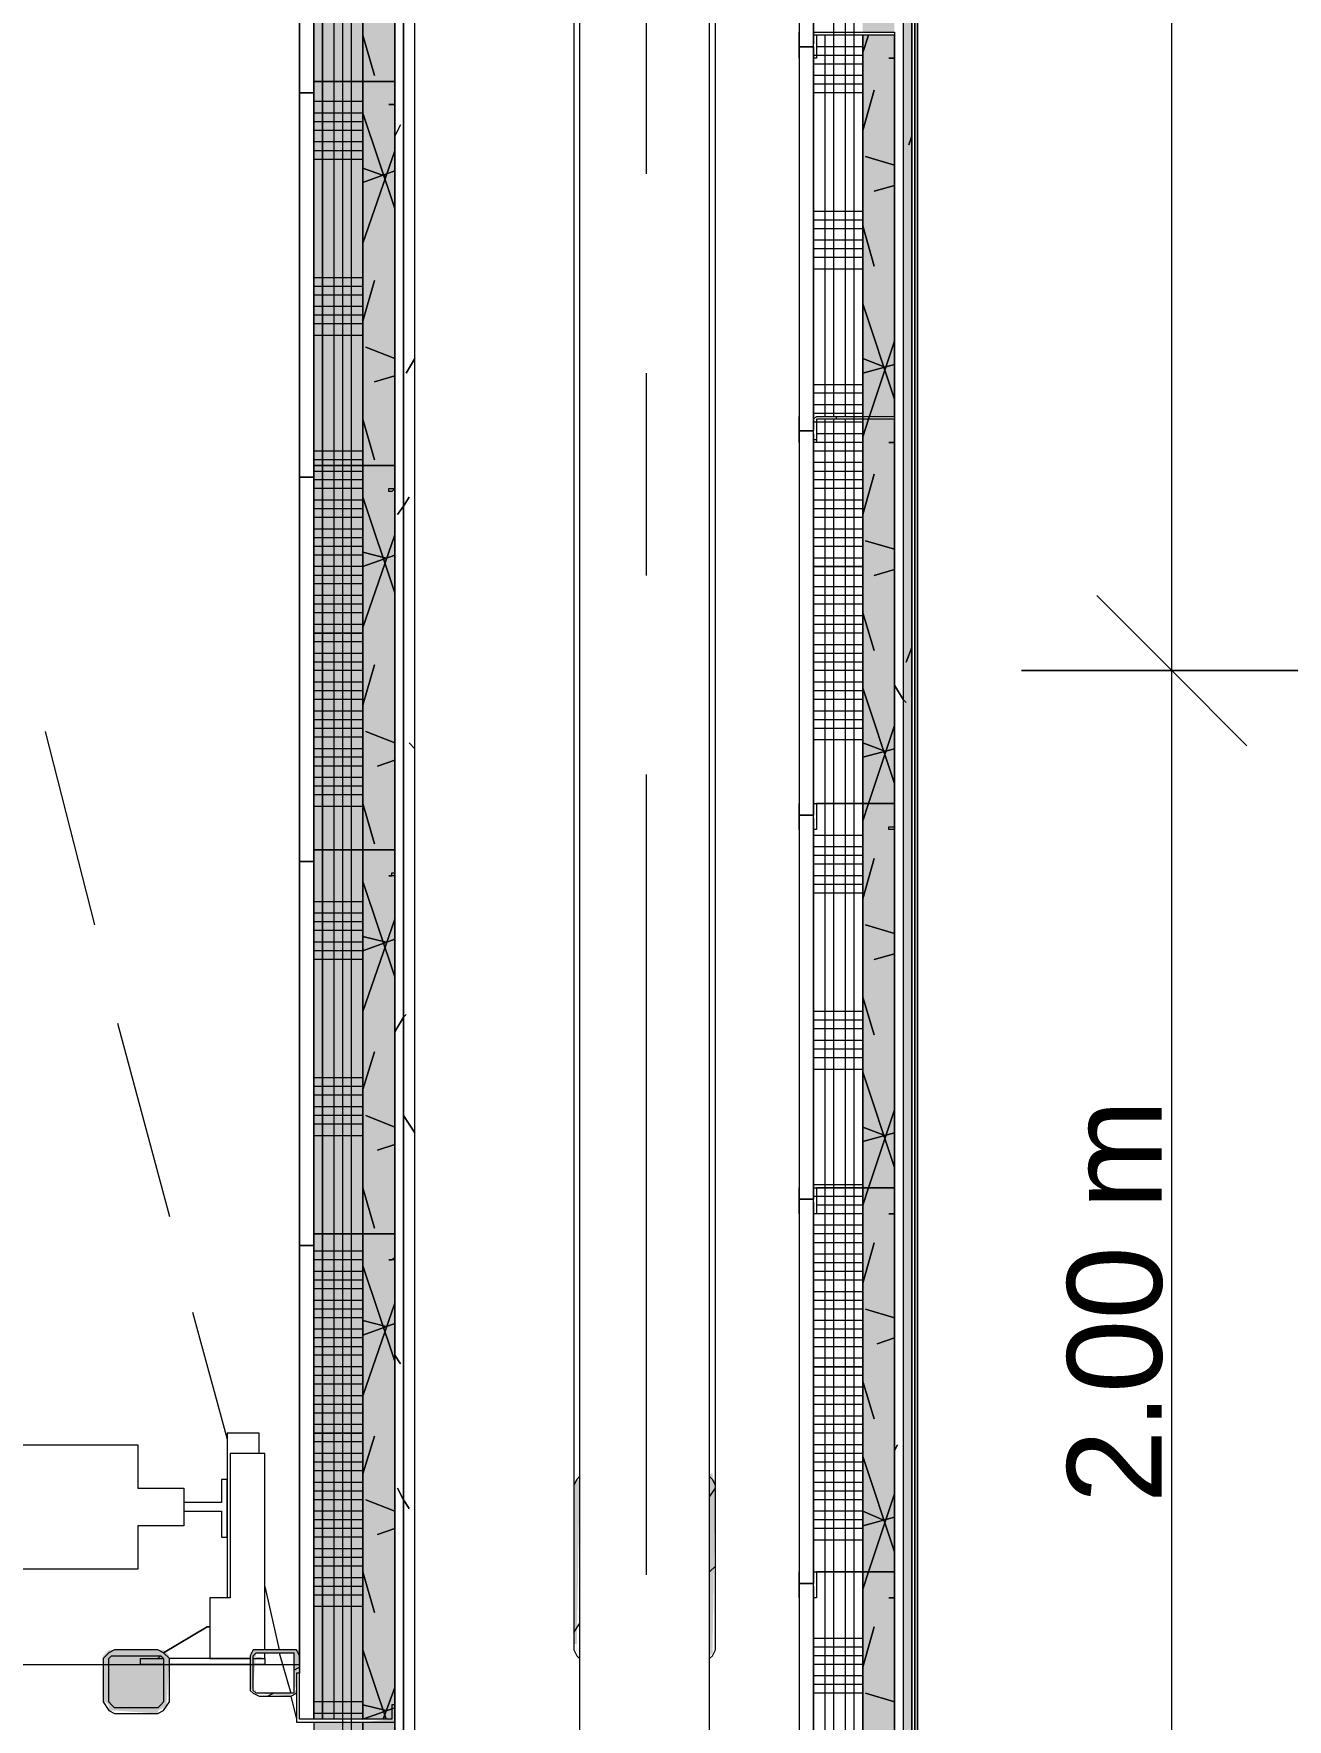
# Model space of a CAD drawing. Header units: metres. Extents: x -2 to 237, y -8 to 52.
# Drawn here: x 43.437 to 45.426, y 24.779 to 27.453 of the extents above; entities that cross this region are included whole.
import ezdxf

# ---------------------------------------------------------------- set-up
doc = ezdxf.new("R2010")
doc.units = ezdxf.units.M
doc.layers.add('HVAC - Ductos', color=5, linetype='Continuous', lineweight=0)
doc.layers.add('PDF3_Text', color=7, linetype='Continuous', lineweight=0)
doc.layers.add('PDF3_Geometry', color=7, linetype='Continuous', lineweight=0, true_color=0xaaaaaa)
doc.layers.add('PDF3_Solid Fills', color=7, linetype='Continuous', lineweight=0, true_color=0xffffff)
doc.styles.add('PDF Helvetica', font='')
doc.styles.get('PDF Helvetica').set_extended_font_data('Helvetica')

msp = doc.modelspace()

# ---------------------------------------------------------------- hatches: boundary and pattern name
at = {"layer": 'PDF3_Solid Fills', "lineweight": 0, "transparency": 33554559}
h = msp.add_hatch(color=256, dxfattribs=at)
h.paths.add_polyline_path([(44.8302, 34.1699), (44.8302, 34.1837), (44.8165, 34.1837), (44.8165, 34.1699)])
h.paths.add_polyline_path([(44.8302, 24.1736), (44.8302, 34.0599), (44.8165, 34.0599), (44.8165, 24.1736)])
h = msp.add_hatch(color=256, dxfattribs=at)
h.paths.add_polyline_path([(44.7523, 33.5558), (44.8027, 33.5558), (44.8027, 34.1516), (44.7523, 34.1516)])
h.paths.add_polyline_path([(44.8027, 26.8412), (44.7523, 26.8412), (44.7523, 24.0911), (44.8027, 24.0911)])
h.paths.add_polyline_path([(44.7523, 26.8457), (44.8027, 26.8457), (44.8027, 27.4507), (44.7523, 27.4507)])
h.paths.add_polyline_path([(44.7523, 27.4553), (44.8027, 27.4553), (44.8027, 33.5512), (44.7523, 33.5512)])
h = msp.add_hatch(color=256, dxfattribs=at)
h.paths.add_polyline_path([(44.7523, 33.5558), (44.8027, 33.5558), (44.8027, 34.1516), (44.7523, 34.1516)])
h.paths.add_polyline_path([(44.8027, 26.8412), (44.7523, 26.8412), (44.7523, 24.1737), (44.8027, 24.1737)])
h.paths.add_polyline_path([(44.7523, 26.8457), (44.8027, 26.8457), (44.8027, 27.4507), (44.7523, 27.4507)])
h.paths.add_polyline_path([(44.7523, 27.4553), (44.8027, 27.4553), (44.8027, 33.5512), (44.7523, 33.5512)])
for points in [[(44.0052, 24.7786), (43.9594, 24.774), (43.9594, 24.6732), (44.0098, 24.6732), (44.0098, 33.4091), (43.9594, 33.4091), (43.9594, 24.7786)], [(44.0052, 24.7786), (43.9594, 24.774), (43.9594, 24.6732), (44.0098, 24.6732), (44.0098, 33.4091), (43.9594, 33.4091), (43.9594, 24.7786)], [(43.5469, 24.8061), (43.5515, 24.8061), (43.556, 24.8015), (43.556, 24.7924), (43.5652, 24.7924), (43.634, 24.7878), (43.634, 24.7924), (43.6431, 24.797), (43.6477, 24.8015), (43.6523, 24.8794), (43.6431, 24.8886), (43.556, 24.8886), (43.5515, 24.884), (43.5469, 24.8794)]]:
    msp.add_hatch(color=256, dxfattribs=at).paths.add_polyline_path(points)
h = msp.add_hatch(color=256, dxfattribs=at)
h.paths.add_polyline_path([(43.8814, 24.7786), (43.9593, 24.7786), (43.9593, 33.3312), (43.8814, 33.3312)])
h.paths.add_polyline_path([(43.9593, 24.774), (43.8814, 24.774), (43.8814, 24.7511), (43.9593, 24.7511)])
h = msp.add_hatch(color=256, dxfattribs=at)
h.paths.add_polyline_path([(43.8814, 24.7786), (43.9593, 24.7786), (43.9593, 33.3312), (43.8814, 33.3312)])
h.paths.add_polyline_path([(43.9593, 24.774), (43.8814, 24.774), (43.8814, 24.7511), (43.9593, 24.7511)])
h = msp.add_hatch(color=256, dxfattribs=at)
h.paths.add_polyline_path([(44.514, 25.159), (44.514, 25.1682), (44.5094, 25.1682), (44.5094, 24.8794), (44.514, 24.884), (44.5186, 25.159)])
h.paths.add_polyline_path([(44.294, 24.8978), (44.2986, 24.8978), (44.2986, 24.8794), (44.3031, 25.159), (44.2986, 25.159), (44.294, 25.1544)])
h = msp.add_hatch(color=256, dxfattribs=at)
h.paths.add_polyline_path([(43.7852, 24.8244), (43.7898, 24.8198), (43.7898, 24.8244)])
h.paths.add_polyline_path([(43.854, 24.8336), (43.8585, 24.8883), (43.8585, 24.8886), (43.7852, 24.8886), (43.7806, 24.884), (43.7806, 24.8244), (43.7852, 24.829), (43.7898, 24.884), (43.8494, 24.884), (43.8494, 24.8198)])
h.paths.add_polyline_path([(43.7944, 24.8198), (43.8446, 24.8153), (43.8448, 24.8153), (43.8448, 24.8198)])

# ---------------------------------------------------------------- linework, layer by layer
at = {"layer": 'HVAC - Ductos', "lineweight": 0}
for points in [[(45.2427, 26.204), (45.2427, 33.8812)], [(45.2427, 22.9452), (45.2427, 24.444), (45.2427, 26.6807)]]:
    msp.add_lwpolyline(points, dxfattribs=at)
for points in [[(45.1236, 26.5616), (45.2427, 26.4424), (45.3619, 26.3232), (45.2427, 26.4424)], [(45.481, 26.4424), (45.2427, 26.4424), (45.0044, 26.4424), (45.2427, 26.4424)]]:
    msp.add_lwpolyline(points, close=True, dxfattribs=at)
at = {"layer": 'PDF3_Geometry', "lineweight": 0}
for points in [[(45.3069, 34.0783), (44.8348, 34.0783), (44.8348, 24.1094), (44.8348, 24.1736), (44.8302, 24.1736), (44.8302, 34.1837), (44.8348, 34.1837), (44.8394, 34.1929), (41.7548, 34.1929), (44.8394, 34.1929), (44.8348, 34.1837), (41.7548, 34.1837), (41.7548, 34.2754), (41.7548, 34.2891)], [(44.8348, 23.9902), (44.8348, 23.9857), (45.261, 23.9857), (45.3756, 23.9857), (45.3756, 24.1094), (44.8348, 24.1094), (44.8348, 34.0599), (45.3206, 34.0599), (45.3206, 34.1699), (58.6399, 34.1699), (58.6399, 24.0086), (57.0037, 24.0086), (57.0037, 23.9902), (58.6399, 23.9902), (58.6399, 22.5006), (57.5812, 22.5006), (57.5812, 22.4869), (58.6399, 22.4869), (58.6399, 10.1851), (7.0265, 10.1851)], [(44.8027, 34.0599), (44.8027, 33.5558), (44.8027, 34.1516), (44.8027, 34.1699), (44.8165, 34.1699), (44.8165, 24.1736), (44.8027, 24.1736), (44.8027, 24.4028), (44.8027, 25.0124), (44.8027, 25.622), (44.8027, 26.2316), (44.8027, 26.8412), (44.8027, 26.2316), (44.8027, 25.622), (44.8027, 25.0124), (44.8027, 24.4028), (44.8027, 24.1736), (44.8165, 24.1736)], [(44.8302, 34.0599), (44.8302, 24.1736), (44.8348, 24.1736), (44.8348, 24.1506), (44.8348, 24.1094), (44.8394, 24.114), (45.3756, 24.114), (45.3756, 24.1094), (45.3756, 23.9994), (45.3756, 23.9857), (45.261, 23.9857), (44.8348, 23.9857), (44.8348, 23.9902), (41.9289, 23.9902), (44.8348, 23.9902), (44.8348, 23.9948), (41.9106, 23.9948), (41.9106, 23.8986), (41.1452, 23.8986)], [(44.8165, 34.0599), (44.8165, 24.1736), (44.8302, 24.1736)], [(44.6515, 34.0279), (44.6515, 24.1736), (44.6744, 24.1736), (44.6744, 24.3799), (44.6744, 24.1736), (44.6744, 24.1506), (44.6515, 24.1506), (41.5852, 24.1506), (41.5622, 24.1506), (41.5622, 24.1736), (41.5852, 24.1736), (41.5852, 25.4432)], [(41.5852, 24.1736), (41.5852, 24.5906), (44.0418, 24.5906), (44.0418, 24.609), (44.0418, 24.774), (44.0418, 33.3083), (44.0418, 33.4779), (44.0418, 33.4916), (41.5852, 33.4916), (41.5852, 34.005), (44.6515, 34.005), (44.6515, 24.1736)], [(43.8585, 33.3083), (43.8814, 33.3083), (43.8814, 24.7786), (43.8814, 33.3083), (43.8814, 33.3312), (43.3727, 33.3312), (43.8814, 33.3312), (43.8814, 33.3083), (41.5852, 33.3083), (41.5852, 33.3312), (42.1306, 33.3312), (41.5852, 33.3312), (41.5622, 33.3312), (41.5622, 33.4091), (41.5852, 33.4091), (42.1627, 33.4091), (42.7723, 33.4091), (43.3818, 33.4091), (43.9594, 33.4091), (43.9594, 33.3312), (43.3727, 33.3312)], [(43.8814, 24.774), (43.8814, 24.7511), (43.9594, 24.7511), (43.9594, 24.774), (43.9594, 24.6732), (44.0052, 24.6732), (44.0098, 24.6732), (44.0098, 33.4091)], [(43.9594, 27.9916), (43.9594, 28.6012), (43.9594, 29.2108), (43.9594, 29.8203), (43.9594, 30.43), (43.9594, 31.0395), (43.9594, 31.6491), (43.9594, 32.2587), (43.9594, 32.8683), (43.9594, 33.3083), (43.9594, 33.3312), (43.8814, 33.3312), (43.8814, 33.3083), (43.8814, 24.7786)], [(43.9594, 24.774), (43.9594, 24.7511), (43.9594, 24.6732), (43.3773, 24.6732), (42.7677, 24.6732), (42.1581, 24.6732), (41.5852, 24.6732), (41.5622, 24.6732), (41.5622, 24.6228), (41.5852, 24.6228), (44.0098, 24.6228), (44.0098, 24.6732), (44.0098, 24.774), (44.0098, 33.3083)], [(44.0235, 33.3083), (44.0235, 24.774), (44.0235, 24.6228), (44.0235, 24.609), (41.5852, 24.609), (41.5852, 24.6228)], [(43.8585, 33.2303), (43.8585, 24.852)], [(43.8585, 33.2303), (43.8585, 24.852)], [(44.5186, 25.1361), (44.5186, 28.7708), (44.5186, 28.7754), (44.5186, 28.7799), (44.514, 28.7845), (44.5048, 28.7891), (44.5002, 28.7891), (44.491, 28.7936), (44.3214, 28.7936), (44.3123, 28.7891), (44.3077, 28.7891), (44.2986, 28.7845), (44.294, 28.7799), (44.294, 28.7754), (44.294, 28.7708), (44.294, 25.1361)], [(44.3031, 28.6424), (44.3031, 24.6503), (44.3077, 24.6457), (44.3077, 24.6411), (44.3123, 24.6365), (44.3168, 24.632), (44.3214, 24.632), (44.3306, 24.632), (44.4864, 24.632), (44.491, 24.632), (44.4956, 24.632), (44.5002, 24.6365), (44.5048, 24.6411), (44.5094, 24.6457), (44.5094, 24.6503), (44.5094, 28.6424)], [(44.4086, 28.5004), (44.4086, 27.2307)], [(44.6744, 28.042), (44.6744, 27.437)], [(43.9594, 24.7786), (43.9594, 25.5486), (43.9594, 26.1582), (43.9594, 26.7678), (43.9594, 27.3774), (43.9594, 27.987)], [(44.6515, 27.4507), (44.6515, 27.4553), (44.6515, 27.4507)], [(44.6744, 24.3799), (44.6744, 24.1736), (44.7523, 24.1736), (44.7523, 24.4028), (44.7523, 25.0124), (44.7523, 25.622), (44.7523, 26.2316), (44.7523, 26.8412), (44.7523, 27.4507), (44.7523, 26.8412), (44.7523, 26.2316), (44.7523, 25.622), (44.7523, 25.0124), (44.7523, 24.4028), (44.7523, 24.1736), (44.7523, 24.0911), (44.8027, 24.0911), (44.8027, 24.1094), (44.8027, 24.1506)], [(44.7523, 27.4507), (44.7523, 26.8412), (44.7523, 26.2316), (44.7523, 25.622), (44.7523, 25.0124), (44.7523, 24.4028), (44.7523, 24.1736), (44.8027, 24.1736), (44.8027, 24.4028), (44.8027, 25.0124), (44.8027, 25.622), (44.8027, 26.2316), (44.8027, 26.8412)], [(44.8027, 26.8457), (44.8027, 27.4507)], [(44.6744, 27.4324), (44.6744, 26.8228)], [(44.4086, 26.9144), (44.4086, 26.5936)], [(44.6515, 26.8412), (44.6515, 26.8457), (44.6515, 26.8412)], [(44.711, 26.8412), (44.711, 26.8457)], [(44.6744, 26.8182), (44.6744, 26.2132)], [(44.6744, 26.809), (44.679, 26.809)], [(43.8585, 26.7312), (43.8585, 26.7266), (43.8585, 26.7312)], [(43.4552, 26.3461), (43.5331, 26.039)], [(44.4086, 26.2774), (44.4086, 25.0078)], [(44.6515, 26.1948), (44.6515, 26.1903), (44.6515, 26.1948)], [(44.6744, 26.2086), (44.6744, 25.6036)], [(43.8585, 26.1216), (43.8585, 26.117), (43.8585, 26.1216)], [(43.8585, 26.1216), (43.8585, 26.117), (43.8585, 26.1216)], [(43.5698, 25.8832), (43.6523, 25.5761)], [(44.6744, 25.599), (44.6744, 24.994)], [(43.689, 25.4248), (43.744, 25.2232)], [(43.7944, 25.2003), (43.7944, 25.2324), (43.7577, 25.2324), (43.7531, 25.2324), (43.7485, 25.2324), (43.744, 25.2324), (43.744, 24.9711)], [(43.8035, 24.8886), (43.8035, 25.2003), (43.799, 25.2003), (43.7944, 25.2003), (43.7898, 25.2003), (43.7485, 25.2003), (43.7485, 24.9711), (43.7165, 24.9711), (43.7165, 24.8748), (43.7622, 24.8748), (43.7806, 24.8748), (43.6523, 24.8748)], [(43.799, 25.2003), (43.7944, 25.2003), (43.7898, 25.2003), (43.7485, 25.2003), (43.7485, 24.9711), (43.7165, 24.9711), (43.7165, 24.9253)], [(44.3031, 25.1636), (44.2986, 25.159), (44.294, 25.1498), (44.294, 25.1407), (44.294, 25.1361), (44.294, 24.907), (44.294, 24.8978), (44.294, 24.8886), (44.2986, 24.8794), (44.3031, 24.8748)], [(44.5094, 24.8748), (44.514, 24.8794), (44.5186, 24.8886), (44.5186, 24.8978), (44.5186, 24.907), (44.5186, 25.1361), (44.5186, 25.1407), (44.5186, 25.1498), (44.514, 25.159), (44.5094, 25.1636)], [(44.5094, 25.1315), (44.5186, 25.1452)], [(44.5094, 25.0124), (44.5186, 25.0215)], [(43.8035, 24.9894), (43.8265, 24.8886)], [(44.6744, 24.9894), (44.6744, 24.3844)], [(44.294, 24.9161), (44.3031, 24.9299)], [(43.6431, 24.8657), (43.6064, 24.8657), (43.6064, 24.8748), (43.6431, 24.8748)], [(43.7622, 24.8748), (43.7577, 24.8748), (43.7622, 24.8748)], [(43.8585, 24.852), (43.8585, 24.8794), (43.854, 24.8886), (43.8448, 24.8886), (43.7944, 24.8886), (43.7852, 24.8886), (43.7806, 24.8794), (43.7806, 24.8244), (43.7852, 24.8198), (43.7944, 24.8152), (43.8448, 24.8152), (43.854, 24.8198), (43.854, 24.8244)], [(43.7852, 24.8748), (43.8035, 24.8748), (43.8035, 24.884)], [(43.8035, 24.8748), (43.8035, 24.8657), (43.7852, 24.8657)], [(43.799, 24.8748), (43.7944, 24.8748), (43.7898, 24.8748)], [(43.8265, 24.884), (43.8448, 24.8198)], [(43.7622, 24.8657), (43.7577, 24.8657), (43.7622, 24.8657), (43.7806, 24.8657), (43.6523, 24.8657)], [(43.666, 24.8657), (43.6706, 24.8657), (43.666, 24.8657)], [(43.7165, 24.8657), (43.7211, 24.8657), (43.7165, 24.8657)], [(43.8494, 24.8565), (43.8585, 24.8611)], [(43.8081, 24.8152), (43.8173, 24.8198)], [(43.8448, 24.8152), (43.854, 24.7786)]]:
    msp.add_lwpolyline(points, dxfattribs=at)
for points in [[(44.8165, 24.1736), (44.8302, 24.1736), (44.8302, 34.1837), (44.8165, 34.1837)], [(44.8394, 24.114), (44.8394, 34.0599), (44.8394, 24.114), (45.3756, 24.114), (45.3756, 24.1094), (44.8348, 24.1094), (44.8348, 33.9362), (44.8348, 24.1094)], [(44.0098, 33.4595), (44.0098, 24.6228), (44.0235, 24.6228), (44.0235, 33.4595)], [(44.0235, 33.4779), (44.0235, 24.609), (44.0418, 24.609), (44.0418, 33.4779)], [(44.6744, 28.042), (44.6744, 27.437)], [(43.9594, 24.7786), (43.9594, 25.5486), (43.9594, 26.1582), (43.9594, 26.7678), (43.9594, 27.3774), (43.9594, 27.987), (43.9594, 27.3774), (43.9594, 26.7678), (43.9594, 26.1582), (43.9594, 25.5486)], [(41.6677, 27.5653), (41.6677, 24.8657), (43.8585, 24.8657), (43.8585, 27.5653), (41.6677, 27.5653), (41.6677, 24.8657), (43.8585, 24.8657), (43.8585, 27.5653)], [(44.6744, 27.4324), (44.656, 27.4324), (44.6515, 27.4324), (44.6515, 27.4507), (44.6515, 27.414), (44.6515, 27.4186), (44.6515, 27.414), (44.6515, 27.4507), (44.6515, 27.4324), (44.656, 27.4324), (44.6744, 27.4324), (44.6744, 27.4507), (44.6744, 27.4553), (44.679, 27.4553), (44.8027, 27.4553), (44.8027, 27.4507), (44.8027, 27.414), (44.7936, 27.414), (44.8027, 27.414), (44.8027, 27.4507), (44.679, 27.4507), (44.679, 27.414), (44.6744, 27.414)], [(44.8027, 26.8457), (44.8027, 27.4507)], [(44.6744, 27.4324), (44.6744, 26.8228)], [(43.8814, 27.359), (43.8585, 27.359), (43.8585, 27.3774), (43.8585, 27.3407), (43.8585, 27.3453), (43.8585, 27.3407), (43.8585, 27.3774), (43.8585, 27.359), (43.8814, 27.359), (43.8814, 27.3774), (44.0052, 27.3774), (44.0098, 27.3774), (44.0098, 27.3407), (44.0052, 27.3407), (44.0006, 27.3407), (44.0052, 27.3407), (44.0098, 27.3407), (44.0098, 27.3774), (44.0052, 27.3774), (43.8814, 27.3774), (43.8814, 27.3407)], [(44.6744, 26.8228), (44.656, 26.8228), (44.6515, 26.8228), (44.6515, 26.8412), (44.6515, 26.8044), (44.6515, 26.809), (44.6515, 26.8044), (44.6515, 26.8412), (44.6515, 26.8228), (44.656, 26.8228), (44.6744, 26.8228), (44.6744, 26.8412), (44.679, 26.8457), (44.8027, 26.8457), (44.8027, 26.8412), (44.8027, 26.8044), (44.7936, 26.8044), (44.8027, 26.8044), (44.8027, 26.8412), (44.679, 26.8412), (44.679, 26.8044), (44.6744, 26.8044)], [(44.6744, 26.8182), (44.6744, 26.2132)], [(43.8814, 26.7494), (43.8585, 26.7494), (43.8585, 26.7678), (43.8585, 26.7312), (43.8585, 26.7357), (43.8585, 26.7312), (43.8585, 26.7678), (43.8585, 26.7494), (43.8814, 26.7494), (43.8814, 26.7678), (44.0052, 26.7678), (44.0098, 26.7678), (44.0098, 26.7312), (44.0052, 26.7266), (44.0006, 26.7266), (44.0006, 26.7312), (44.0052, 26.7312), (44.0098, 26.7312), (44.0098, 26.7678), (44.0052, 26.7678), (43.8814, 26.7678), (43.8814, 26.7266)], [(44.6744, 26.2132), (44.656, 26.2132), (44.6515, 26.2132), (44.6515, 26.2316), (44.6515, 26.1948), (44.6515, 26.1994), (44.6515, 26.1948), (44.6515, 26.2316), (44.6515, 26.2132), (44.656, 26.2132), (44.6744, 26.2132), (44.6744, 26.2316), (44.679, 26.2316), (44.8027, 26.2316), (44.8027, 26.1948), (44.8027, 26.1903), (44.7936, 26.1903), (44.7936, 26.1948), (44.8027, 26.1948), (44.8027, 26.2316), (44.679, 26.2316), (44.679, 26.1903), (44.6744, 26.1903)], [(44.6744, 26.2086), (44.6744, 25.6036)], [(43.8814, 26.1398), (43.8585, 26.1398), (43.8585, 26.1582), (43.8585, 26.1216), (43.8585, 26.1261), (43.8585, 26.1216), (43.8585, 26.1582), (43.8585, 26.1398), (43.8814, 26.1398), (43.8814, 26.1582), (44.0052, 26.1582), (44.0098, 26.1582), (44.0098, 26.1216), (44.0098, 26.117), (44.0052, 26.117), (44.0006, 26.117), (44.0052, 26.117), (44.0052, 26.1216), (44.0098, 26.1216), (44.0098, 26.1582), (44.0052, 26.1582), (43.8814, 26.1582), (43.8814, 26.117)], [(44.6744, 25.6036), (44.656, 25.6036), (44.6515, 25.6036), (44.6515, 25.622), (44.6515, 25.5807), (44.6515, 25.5898), (44.6515, 25.5807), (44.6515, 25.622), (44.6515, 25.6036), (44.656, 25.6036), (44.6744, 25.6036), (44.6744, 25.622), (44.679, 25.622), (44.8027, 25.622), (44.8027, 25.5853), (44.8027, 25.5807), (44.7936, 25.5807), (44.8027, 25.5807), (44.8027, 25.5853), (44.8027, 25.622), (44.679, 25.622), (44.679, 25.5807), (44.6744, 25.5807)], [(44.6744, 25.599), (44.6744, 24.994)], [(43.8814, 25.5302), (43.8585, 25.5302), (43.8585, 25.5486), (43.8585, 25.5074), (43.8585, 25.5166), (43.8585, 25.5074), (43.8585, 25.5486), (43.8585, 25.5302), (43.8814, 25.5302), (43.8814, 25.5486), (44.0052, 25.5486), (44.0098, 25.5486), (44.0098, 25.512), (44.0098, 25.5074), (44.0052, 25.5074), (44.0006, 25.5074), (44.0052, 25.5074), (44.0098, 25.512), (44.0098, 25.5486), (44.0052, 25.5486), (43.8814, 25.5486), (43.8814, 25.5074)], [(42.8915, 25.1452), (42.8915, 25.214), (43.6019, 25.214), (43.6019, 25.1452), (43.6752, 25.1452), (43.6752, 25.0857), (43.6019, 25.0857), (43.6019, 25.017), (42.8915, 25.017), (42.8915, 25.0857), (42.8227, 25.0857), (42.8227, 25.1452)], [(43.6752, 25.1224), (43.6752, 25.1086), (43.7348, 25.1086), (43.7348, 25.0674), (43.744, 25.0674), (43.744, 25.159), (43.7348, 25.159), (43.7348, 25.1224)], [(44.6744, 24.994), (44.656, 24.994), (44.6515, 24.994), (44.6515, 25.0124), (44.6515, 24.9711), (44.6515, 24.9757), (44.6515, 24.9711), (44.6515, 25.0124), (44.6515, 24.994), (44.656, 24.994), (44.6744, 24.994), (44.6744, 25.0124), (44.679, 25.0124), (44.8027, 25.0124), (44.8027, 24.9711), (44.7936, 24.9711), (44.8027, 24.9711), (44.8027, 25.0124), (44.679, 25.0124), (44.679, 24.9711), (44.6744, 24.9711)], [(44.6744, 24.9894), (44.6744, 24.3844)], [(43.7119, 24.9253), (43.6431, 24.884), (43.7119, 24.9253), (43.7165, 24.9253)], [(43.6523, 24.8748), (43.6431, 24.884), (43.634, 24.8886), (43.5652, 24.8886), (43.556, 24.884), (43.5469, 24.8748), (43.5469, 24.8061), (43.556, 24.7924), (43.5652, 24.7878), (43.634, 24.7878), (43.6431, 24.7924), (43.6523, 24.8061)], [(43.5652, 24.8794), (43.634, 24.8794), (43.6385, 24.8794), (43.6431, 24.8748), (43.6431, 24.8061), (43.6385, 24.8015), (43.634, 24.797), (43.5652, 24.797), (43.5606, 24.8015), (43.556, 24.8061), (43.556, 24.8748), (43.5606, 24.8794)], [(43.634, 24.8748), (43.6385, 24.8794)], [(43.7944, 24.884), (43.8448, 24.884), (43.8494, 24.884), (43.8494, 24.8794), (43.8494, 24.8244), (43.8494, 24.8198), (43.8448, 24.8198), (43.7944, 24.8198), (43.7898, 24.8198), (43.7852, 24.8244), (43.7852, 24.8794), (43.7898, 24.884)], [(44.0098, 24.774), (44.0098, 24.8015), (44.0052, 24.8015), (44.0052, 24.7786), (43.8585, 24.7786), (43.8585, 24.852), (43.854, 24.852), (43.854, 24.774)]]:
    msp.add_lwpolyline(points, close=True, dxfattribs=at)
at = {"layer": 'PDF3_Geometry', "color": 254, "lineweight": 0, "true_color": 0xeaeaea}
for points in [[(44.7386, 24.1736), (44.7386, 34.1012)], [(44.7064, 26.8457), (44.7064, 27.4553), (44.7064, 28.0649), (44.7064, 28.6745), (44.7064, 29.2841), (44.7064, 29.8937), (44.7064, 30.5033), (44.7064, 31.1128), (44.7064, 31.7224), (44.7064, 32.332), (44.7064, 32.9416), (44.7064, 33.5512)], [(44.7248, 26.8457), (44.7248, 27.4553), (44.7248, 28.0649), (44.7248, 28.6745), (44.7248, 29.2841), (44.7248, 29.8937), (44.7248, 30.5033), (44.7248, 31.1128), (44.7248, 31.7224), (44.7248, 32.332), (44.7248, 32.9416), (44.7248, 33.5512)], [(43.941, 24.6732), (43.941, 24.7511), (43.941, 24.774), (43.941, 33.3083), (43.941, 33.3312), (43.941, 33.4091)], [(43.9135, 24.7786), (43.9135, 25.5486), (43.9135, 26.1582), (43.9135, 26.7678), (43.9135, 27.3774), (43.9135, 27.987)], [(43.9273, 24.6732), (43.9273, 24.7511), (43.9273, 25.5486), (43.9273, 26.1582), (43.9273, 26.7678), (43.9273, 27.3774), (43.9273, 27.987)], [(44.7523, 27.4507), (44.6744, 27.4507)], [(44.6927, 26.8457), (44.6927, 27.4507)], [(44.7523, 27.4186), (44.6744, 27.4186)], [(44.7523, 27.4324), (44.679, 27.4324)], [(44.7523, 27.4049), (44.6744, 27.4049)], [(44.7523, 27.3866), (44.6744, 27.3866)], [(44.7523, 27.3728), (44.6744, 27.3728)], [(44.7523, 27.359), (44.6744, 27.359)], [(43.9594, 27.3453), (43.8814, 27.3453)], [(43.9594, 27.327), (43.8814, 27.327)], [(43.9594, 27.3132), (43.8814, 27.3132)], [(43.9594, 27.2994), (43.8814, 27.2994)], [(43.9594, 27.2812), (43.8814, 27.2812)], [(43.9594, 27.2674), (43.8814, 27.2674)], [(43.9594, 27.2536), (43.8814, 27.2536)], [(44.7523, 27.1711), (44.6744, 27.1711)], [(44.7523, 27.1574), (44.6744, 27.1574)], [(44.7523, 27.1436), (44.6744, 27.1436)], [(44.7523, 27.1253), (44.6744, 27.1253)], [(44.7523, 27.1116), (44.6744, 27.1116)], [(44.7523, 27.0978), (44.6744, 27.0978)], [(43.9594, 27.0657), (43.8814, 27.0657)], [(44.7523, 27.0794), (44.6744, 27.0794)], [(43.9594, 27.052), (43.8814, 27.052)], [(43.9594, 27.0382), (43.8814, 27.0382)], [(43.9594, 27.0199), (43.8814, 27.0199)], [(43.9594, 27.0062), (43.8814, 27.0062)], [(43.9594, 26.9924), (43.8814, 26.9924)], [(43.9594, 26.974), (43.8814, 26.974)], [(44.7523, 26.8961), (44.6744, 26.8961)], [(44.7523, 26.8824), (44.6744, 26.8824)], [(44.7523, 26.864), (44.6744, 26.864)], [(44.7523, 26.8503), (44.6744, 26.8503)], [(44.7523, 26.8366), (44.6744, 26.8366)], [(44.6927, 24.1736), (44.6927, 24.4028), (44.6927, 25.0124), (44.6927, 25.622), (44.6927, 26.2316), (44.6927, 26.8412)], [(44.7064, 24.1736), (44.7064, 24.4028), (44.7064, 25.0124), (44.7064, 25.622), (44.7064, 26.2316), (44.7064, 26.8412)], [(44.7248, 24.1736), (44.7248, 24.4028), (44.7248, 25.0124), (44.7248, 25.622), (44.7248, 26.2316), (44.7248, 26.8412)], [(44.7523, 26.8044), (44.6744, 26.8044)], [(44.7523, 26.8182), (44.679, 26.8182)], [(43.9594, 26.7907), (43.8814, 26.7907)], [(43.9594, 26.777), (43.8814, 26.777)], [(44.7523, 26.7907), (44.6744, 26.7907)], [(44.7523, 26.7724), (44.6744, 26.7724)], [(43.9594, 26.7586), (43.8814, 26.7586)], [(43.9594, 26.7449), (43.8814, 26.7449)], [(44.7523, 26.7586), (44.6744, 26.7586)], [(44.7523, 26.7449), (44.6744, 26.7449)], [(43.9594, 26.7312), (43.8814, 26.7312)], [(44.7523, 26.7312), (44.6744, 26.7312)], [(43.9594, 26.7128), (43.8814, 26.7128)], [(43.9594, 26.699), (43.8814, 26.699)], [(44.7523, 26.7128), (44.6744, 26.7128)], [(44.7523, 26.699), (44.6744, 26.699)], [(43.9594, 26.6853), (43.8814, 26.6853)], [(43.9594, 26.667), (43.8814, 26.667)], [(44.7523, 26.6853), (44.6744, 26.6853)], [(44.7523, 26.667), (44.6744, 26.667)], [(43.9594, 26.6532), (43.8814, 26.6532)], [(43.9594, 26.6394), (43.8814, 26.6394)], [(44.7523, 26.6532), (44.6744, 26.6532)], [(44.7523, 26.6394), (44.6744, 26.6394)], [(43.9594, 26.6257), (43.8814, 26.6257)], [(44.7523, 26.6211), (44.6744, 26.6211)], [(43.9594, 26.6074), (43.8814, 26.6074)], [(43.9594, 26.5936), (43.8814, 26.5936)], [(44.7523, 26.5936), (44.6744, 26.5936)], [(43.9594, 26.5799), (43.8814, 26.5799)], [(43.9594, 26.5616), (43.8814, 26.5616)], [(44.7523, 26.5753), (44.6744, 26.5753)], [(44.7523, 26.5616), (44.6744, 26.5616)], [(43.9594, 26.5478), (43.8814, 26.5478)], [(43.9594, 26.534), (43.8814, 26.534)], [(44.7523, 26.5478), (44.6744, 26.5478)], [(43.9594, 26.5157), (43.8814, 26.5157)], [(44.7523, 26.5294), (44.6744, 26.5294)], [(44.7523, 26.5157), (44.6744, 26.5157)], [(43.9594, 26.4882), (43.8814, 26.4882)], [(44.7523, 26.502), (44.6744, 26.502)], [(44.7523, 26.4836), (44.6744, 26.4836)], [(43.9594, 26.4698), (43.8814, 26.4698)], [(43.9594, 26.4561), (43.8814, 26.4561)], [(44.7523, 26.4698), (44.6744, 26.4698)], [(44.7523, 26.4561), (44.6744, 26.4561)], [(43.9594, 26.4424), (43.8814, 26.4424)], [(43.9594, 26.424), (43.8814, 26.424)], [(44.7523, 26.4424), (44.6744, 26.4424)], [(44.7523, 26.424), (44.6744, 26.424)], [(43.9594, 26.4103), (43.8814, 26.4103)], [(43.9594, 26.3966), (43.8814, 26.3966)], [(44.7523, 26.4103), (44.6744, 26.4103)], [(44.7523, 26.3966), (44.6744, 26.3966)], [(43.9594, 26.3782), (43.8814, 26.3782)], [(44.7523, 26.3782), (44.6744, 26.3782)], [(43.9594, 26.3644), (43.8814, 26.3644)], [(43.9594, 26.3507), (43.8814, 26.3507)], [(44.7523, 26.3644), (44.6744, 26.3644)], [(44.7523, 26.3507), (44.6744, 26.3507)], [(43.9594, 26.337), (43.8814, 26.337)], [(43.9594, 26.3186), (43.8814, 26.3186)], [(44.7523, 26.3324), (44.6744, 26.3324)], [(43.9594, 26.3049), (43.8814, 26.3049)], [(43.9594, 26.2911), (43.8814, 26.2911)], [(43.9594, 26.2728), (43.8814, 26.2728)], [(43.9594, 26.259), (43.8814, 26.259)], [(43.9594, 26.2453), (43.8814, 26.2453)], [(43.9594, 26.227), (43.8814, 26.227)], [(44.7523, 26.1811), (44.6744, 26.1811)], [(44.7523, 26.1628), (44.6744, 26.1628)], [(44.7523, 26.149), (44.6744, 26.149)], [(44.7523, 26.1353), (44.6744, 26.1353)], [(44.7523, 26.117), (44.6744, 26.117)], [(44.7523, 26.1032), (44.6744, 26.1032)], [(43.9594, 26.0757), (43.8814, 26.0757)], [(44.7523, 26.0894), (44.6744, 26.0894)], [(43.9594, 26.0574), (43.8814, 26.0574)], [(43.9594, 26.0436), (43.8814, 26.0436)], [(43.9594, 26.0299), (43.8814, 26.0299)], [(43.9594, 26.0116), (43.8814, 26.0116)], [(43.9594, 25.9978), (43.8814, 25.9978)], [(43.9594, 25.984), (43.8814, 25.984)], [(44.7523, 25.9016), (44.6744, 25.9016)], [(44.7523, 25.8878), (44.6744, 25.8878)], [(44.7523, 25.874), (44.6744, 25.874)], [(44.7523, 25.8557), (44.6744, 25.8557)], [(44.7523, 25.842), (44.6744, 25.842)], [(44.7523, 25.8282), (44.6744, 25.8282)], [(44.7523, 25.8098), (44.6744, 25.8098)], [(43.9594, 25.7961), (43.8814, 25.7961)], [(43.9594, 25.7824), (43.8814, 25.7824)], [(43.9594, 25.7686), (43.8814, 25.7686)], [(43.9594, 25.7503), (43.8814, 25.7503)], [(43.9594, 25.7366), (43.8814, 25.7366)], [(43.9594, 25.7228), (43.8814, 25.7228)], [(43.9594, 25.7044), (43.8814, 25.7044)], [(44.7523, 25.6266), (44.6744, 25.6266)], [(44.7523, 25.6082), (44.6744, 25.6082)], [(44.7523, 25.5944), (44.679, 25.5944)], [(44.7523, 25.5807), (44.6744, 25.5807)], [(44.7523, 25.5624), (44.6744, 25.5624)], [(44.7523, 25.5486), (44.6744, 25.5486)], [(43.9594, 25.5211), (43.8814, 25.5211)], [(44.7523, 25.5348), (44.6744, 25.5348)], [(44.7523, 25.5166), (44.6744, 25.5166)], [(43.9594, 25.5074), (43.8814, 25.5074)], [(43.9594, 25.489), (43.8814, 25.489)], [(44.7523, 25.5028), (44.6744, 25.5028)], [(44.7523, 25.489), (44.6744, 25.489)], [(43.9594, 25.4753), (43.8814, 25.4753)], [(43.9594, 25.4616), (43.8814, 25.4616)], [(44.7523, 25.4753), (44.6744, 25.4753)], [(43.9594, 25.4432), (43.8814, 25.4432)], [(44.7523, 25.457), (44.6744, 25.457)], [(44.7523, 25.4432), (44.6744, 25.4432)], [(43.9594, 25.4294), (43.8814, 25.4294)], [(43.9594, 25.4157), (43.8814, 25.4157)], [(44.7523, 25.4294), (44.6744, 25.4294)], [(44.7523, 25.4111), (44.6744, 25.4111)], [(43.9594, 25.3974), (43.8814, 25.3974)], [(43.9594, 25.3836), (43.8814, 25.3836)], [(44.7523, 25.3974), (44.6744, 25.3974)], [(44.7523, 25.3836), (44.6744, 25.3836)], [(43.9594, 25.3698), (43.8814, 25.3698)], [(43.9594, 25.3561), (43.8814, 25.3561)], [(44.7523, 25.3698), (44.6744, 25.3698)], [(43.9594, 25.3378), (43.8814, 25.3378)], [(44.7523, 25.3515), (44.6744, 25.3515)], [(43.9594, 25.324), (43.8814, 25.324)], [(43.9594, 25.3103), (43.8814, 25.3103)], [(44.7523, 25.324), (44.6744, 25.324)], [(44.7523, 25.3057), (44.6744, 25.3057)], [(43.9594, 25.292), (43.8814, 25.292)], [(43.9594, 25.2782), (43.8814, 25.2782)], [(44.7523, 25.292), (44.6744, 25.292)], [(44.7523, 25.2782), (44.6744, 25.2782)], [(43.9594, 25.2644), (43.8814, 25.2644)], [(44.7523, 25.2598), (44.6744, 25.2598)], [(43.9594, 25.2461), (43.8814, 25.2461)], [(44.7523, 25.2461), (44.6744, 25.2461)], [(44.7523, 25.2324), (44.6744, 25.2324)], [(43.9594, 25.2186), (43.8814, 25.2186)], [(43.9594, 25.2003), (43.8814, 25.2003)], [(44.7523, 25.214), (44.6744, 25.214)], [(44.7523, 25.2003), (44.6744, 25.2003)], [(43.9594, 25.1865), (43.8814, 25.1865)], [(43.9594, 25.1728), (43.8814, 25.1728)], [(44.7523, 25.1865), (44.6744, 25.1865)], [(44.7523, 25.1728), (44.6744, 25.1728)], [(43.9594, 25.1544), (43.8814, 25.1544)], [(43.9594, 25.1407), (43.8814, 25.1407)], [(44.7523, 25.1544), (44.6744, 25.1544)], [(44.7523, 25.1407), (44.6744, 25.1407)], [(43.9594, 25.127), (43.8814, 25.127)], [(44.7523, 25.127), (44.6744, 25.127)], [(43.9594, 25.1086), (43.8814, 25.1086)], [(43.9594, 25.0948), (43.8814, 25.0948)], [(44.7523, 25.1086), (44.6744, 25.1086)], [(44.7523, 25.0948), (44.6744, 25.0948)], [(43.9594, 25.0811), (43.8814, 25.0811)], [(43.9594, 25.0674), (43.8814, 25.0674)], [(44.7523, 25.0811), (44.6744, 25.0811)], [(44.7523, 25.0628), (44.6744, 25.0628)], [(43.9594, 25.049), (43.8814, 25.049)], [(43.9594, 25.0353), (43.8814, 25.0353)], [(43.9594, 25.0215), (43.8814, 25.0215)], [(43.9594, 25.0032), (43.8814, 25.0032)], [(43.9594, 24.9894), (43.8814, 24.9894)], [(43.9594, 24.9757), (43.8814, 24.9757)], [(43.9594, 24.9574), (43.8814, 24.9574)], [(44.7523, 24.907), (44.6744, 24.907)], [(44.7523, 24.8932), (44.6744, 24.8932)], [(44.7523, 24.8794), (44.6744, 24.8794)], [(44.7523, 24.8657), (44.6744, 24.8657)], [(44.7523, 24.8474), (44.6744, 24.8474)], [(44.7523, 24.8336), (44.6744, 24.8336)], [(44.7523, 24.8198), (44.6744, 24.8198)], [(43.9594, 24.8061), (43.8814, 24.8061)], [(43.9594, 24.7878), (43.8814, 24.7878)]]:
    msp.add_lwpolyline(points, dxfattribs=at)
for points in [[(43.8952, 27.987), (43.8952, 27.3774), (43.8952, 26.7678), (43.8952, 26.1582), (43.8952, 25.5486), (43.8952, 24.7786), (43.8952, 25.5486), (43.8952, 26.1582), (43.8952, 26.7678), (43.8952, 27.3774)], [(44.8027, 27.4416), (44.8027, 27.437)], [(44.0098, 27.2903), (44.019, 27.3086)], [(44.8256, 27.2766), (44.8302, 27.2903)], [(44.0281, 26.9144), (44.0418, 26.9374)], [(44.0235, 26.7036), (44.0327, 26.7174), (44.0235, 26.7036), (44.0144, 26.6899)], [(44.6744, 26.6074), (44.7523, 26.6074)], [(43.8814, 26.502), (43.9594, 26.502)], [(44.8211, 26.4561), (44.8302, 26.479)], [(44.8165, 26.3966), (44.8211, 26.392), (44.8165, 26.3966), (44.8027, 26.4194)], [(44.0327, 26.3278), (44.0418, 26.3186)], [(44.8302, 25.9657), (44.8302, 25.9611)], [(44.0235, 25.8924), (44.0281, 25.897), (44.0235, 25.8924), (44.0098, 25.8694)], [(44.0235, 25.7366), (44.0418, 25.709)], [(44.0098, 25.3561), (44.019, 25.3424)], [(44.6744, 25.3378), (44.7523, 25.3378)], [(43.8814, 25.2324), (43.9594, 25.2324)], [(44.8027, 25.2049), (44.8073, 25.214)], [(44.0235, 25.127), (44.0327, 25.1132), (44.0235, 25.127), (44.0144, 25.1452)], [(44.0098, 24.8474), (44.0098, 24.852)]]:
    msp.add_lwpolyline(points, close=True, dxfattribs=at)
at = {"layer": 'PDF3_Geometry', "color": 254, "lineweight": 0, "true_color": 0xdddddd}
for points in [[(43.9594, 27.4507), (43.9777, 27.3866)], [(44.7614, 27.4507), (44.7523, 27.4232)], [(44.7706, 27.3636), (44.7523, 27.2994)], [(43.9594, 27.327), (44.0098, 27.1757)], [(44.0098, 27.2674), (43.9594, 27.1207)], [(44.7568, 27.2582), (44.8027, 27.2444)], [(43.9594, 27.2399), (43.9961, 27.2262)], [(44.0098, 27.2353), (43.9594, 27.217)], [(44.8027, 27.2124), (44.7706, 27.2032)], [(44.7523, 27.1482), (44.7706, 27.084)], [(43.9777, 27.0612), (43.9594, 26.997)], [(44.7523, 27.0244), (44.8027, 26.8732)], [(44.8027, 26.9649), (44.7614, 26.8412), (44.7523, 26.8136), (44.7614, 26.8412)], [(43.964, 26.9557), (44.0098, 26.9374)], [(44.7523, 26.9374), (44.789, 26.9236)], [(44.0098, 26.9099), (43.9777, 26.9007)], [(44.8027, 26.9282), (44.7523, 26.9144)], [(43.9594, 26.8412), (43.9777, 26.777)], [(44.7706, 26.754), (44.7523, 26.6899)], [(43.9594, 26.7174), (44.0098, 26.5661)], [(44.0098, 26.6578), (43.9594, 26.5111)], [(44.7568, 26.6486), (44.8027, 26.6349)], [(43.9594, 26.6303), (43.9961, 26.6211)], [(44.0098, 26.6257), (43.9594, 26.6074)], [(44.8027, 26.6028), (44.7706, 26.5936)], [(44.7523, 26.534), (44.7706, 26.4744)], [(43.9777, 26.4516), (43.9594, 26.3874)], [(44.7523, 26.4148), (44.8027, 26.2636)], [(43.964, 26.3461), (44.0098, 26.3278)], [(44.8027, 26.3553), (44.7614, 26.2316), (44.7523, 26.204), (44.7614, 26.2316)], [(44.7523, 26.3278), (44.789, 26.314)], [(44.8027, 26.3186), (44.7523, 26.3049)], [(44.0098, 26.3003), (43.9823, 26.2911)], [(43.9594, 26.2316), (43.9777, 26.1674)], [(44.7706, 26.1444), (44.7523, 26.0803)], [(43.9594, 26.1078), (44.0098, 25.9566)], [(44.0098, 26.0482), (43.9594, 25.9016)], [(44.7568, 26.039), (44.8027, 26.0253)], [(43.9594, 26.0207), (43.9961, 26.0116)], [(44.0098, 26.0161), (43.9594, 25.9978)], [(44.8027, 25.9932), (44.7706, 25.984)], [(44.7523, 25.9244), (44.7706, 25.8648)], [(43.9777, 25.8374), (43.9594, 25.7778)], [(44.7523, 25.8053), (44.8027, 25.654)], [(43.964, 25.7366), (44.0098, 25.7182)], [(44.8027, 25.7457), (44.7614, 25.622), (44.7523, 25.5944), (44.7614, 25.622)], [(44.7523, 25.7182), (44.789, 25.7044)], [(44.8027, 25.709), (44.7523, 25.6953)], [(44.0098, 25.6907), (43.9823, 25.6816)], [(43.9594, 25.622), (43.9777, 25.5578)], [(44.7706, 25.5348), (44.7523, 25.4707)], [(43.9594, 25.4982), (44.0098, 25.347)], [(44.0098, 25.4386), (43.9594, 25.292)], [(43.9594, 25.4111), (43.9961, 25.402)], [(44.7568, 25.4294), (44.8027, 25.4157)], [(44.0098, 25.4066), (43.9594, 25.3882)], [(44.8027, 25.3836), (44.7752, 25.3744)], [(44.7523, 25.3148), (44.7706, 25.2552)], [(43.9777, 25.2278), (43.9594, 25.1682)], [(44.7523, 25.1957), (44.8027, 25.0444)], [(43.964, 25.127), (44.0098, 25.1086)], [(44.8027, 25.1361), (44.7614, 25.0124), (44.7523, 24.9848), (44.7614, 25.0124)], [(44.7523, 25.1086), (44.7844, 25.0948)], [(44.8027, 25.0994), (44.7523, 25.0857)], [(44.0098, 25.0811), (43.9823, 25.072)], [(43.9594, 25.0124), (43.9777, 24.9482)], [(44.7706, 24.9253), (44.7523, 24.8611)], [(43.9594, 24.8886), (43.9961, 24.7786)], [(44.0098, 24.829), (43.9915, 24.7786)], [(44.7568, 24.8198), (44.8027, 24.8061)], [(43.9594, 24.8015), (43.9961, 24.7924)], [(44.0098, 24.797), (43.9594, 24.7786)]]:
    msp.add_lwpolyline(points, close=True, dxfattribs=at)

# ---------------------------------------------------------------- texts
at = {"layer": 'PDF3_Text', "lineweight": 0, "insert": (45.1529, 25.1213), "char_height": 0.15008, "attachment_point": 4, "rotation": 90, "style": 'PDF Helvetica'}
msp.add_mtext('2.00 m', dxfattribs=at)

doc.saveas('drawing.dxf')
